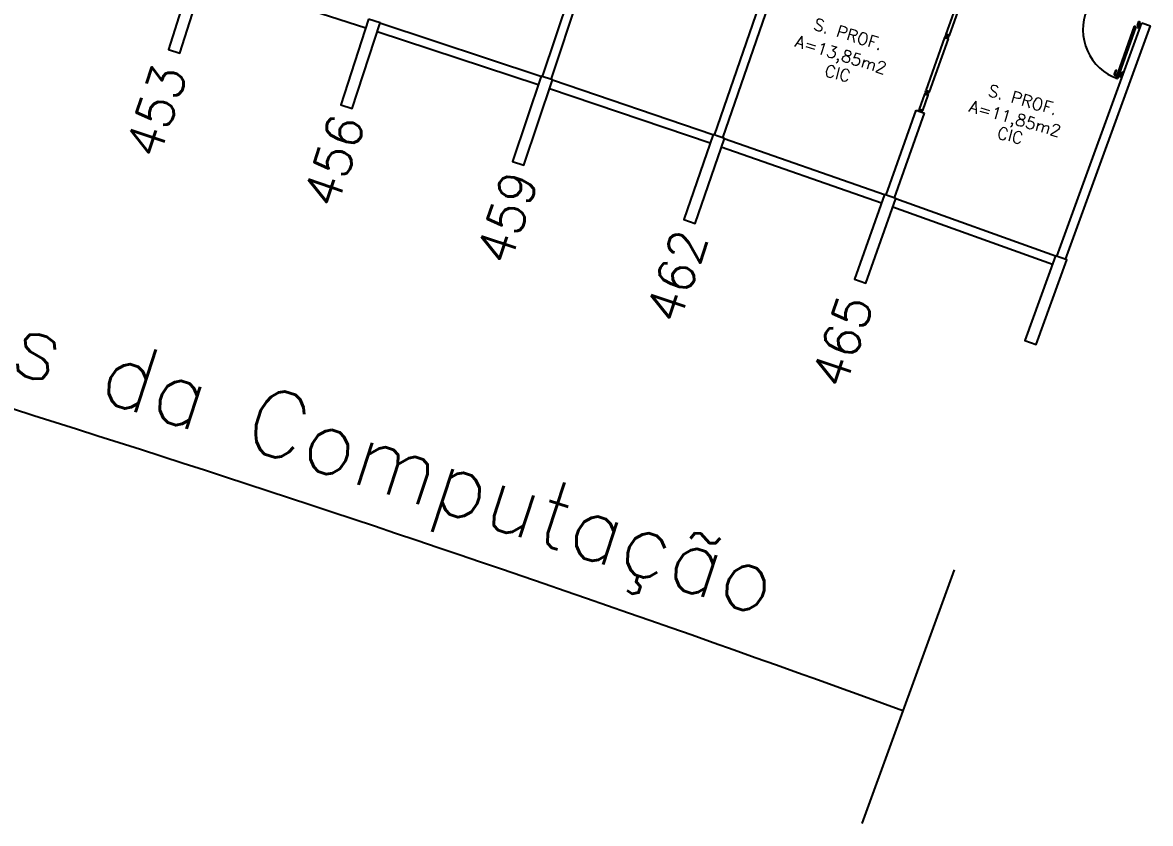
# Model space of a CAD drawing. Extents: x -152 to 150, y 325 to 437.
# Drawn here: x 104.85 to 123.66, y 325.47 to 338.82 of the extents above; entities that cross this region are included whole.
import ezdxf

# ---------------------------------------------------------------- set-up
doc = ezdxf.new("R2010")
doc.units = 0
doc.header["$LTSCALE"] = 0.01
doc.header["$MEASUREMENT"] = 0
doc.header["$PDMODE"] = 98
doc.layers.get('0').update_dxf_attribs({"linetype": 'CONTINUOUS'})
doc.layers.get('DEFPOINTS').update_dxf_attribs({"linetype": 'CONTINUOUS'})
for name, color, linetype in [('ALV', 2, 'CONTINUOUS'), ('AREA', 2, 'CONTINUOUS'), ('CENTRO_DE_CUSTO', 1, 'CONTINUOUS'), ('DIV', 2, 'CONTINUOUS'), ('ESTR', 3, 'CONTINUOUS'), ('NOPILAR1', 2, 'CONTINUOUS'), ('TEXTO', 2, 'CONTINUOUS'), ('TEXTO-CENTRO-CUSTO', 2, 'CONTINUOUS')]:
    doc.layers.add(name, color=color, linetype=linetype)
doc.styles.add('1', font='romans.shx')
doc.styles.add('NOPILAR', font='simplex.shx', dxfattribs={"height": 0.6})
doc.styles.add('UNB-100', font='simplex.shx', dxfattribs={"height": 3})
doc.dimstyles.new('1-600', dxfattribs={"dimtxt": 1.1, "dimasz": 2.5, "dimexe": 2, "dimexo": 4, "dimgap": 0.2, "dimtad": 1, "dimdec": 0, "dimzin": 4, "dimdsep": 46, "dimlunit": 6, "dimtxsty": '1', "dimblk1": 'NONE', "dimblk2": 'NONE', "dimsah": 1, "dimcen": 0, "dimclrd": 2, "dimclre": 2, "dimclrt": 2, "dimadec": 0, "dimazin": 0, "dimtfac": 1, "dimtdec": 0, "dimtmove": 2, "dimatfit": 3, "dimldrblk": 'NONE', "dimfxl": 0, "dimtolj": 1, "dimtzin": 0, "dimarcsym": 0})

# ---------------------------------------------------------------- blocks, each defined once
blk = doc.blocks.new('PILAR-SSC')
blk.add_lwpolyline([(0.003, -72.467), (0.003, -73.967), (0.203, -73.967), (0.203, -72.467)], close=True)
blk = doc.blocks.new('PDV2E-SSC')
at = {"layer": 'DIV'}
for p, q in [((0.076, 0.05), (0.076, 0.965)), ((0.106, 0.965), (0.076, 0.965)), ((0.106, 0.05), (0.106, 0.965)), ((0.034, 0.925), (0.034, 0.835)), ((0.034, 0.925), (0.074, 0.925)), ((0.044, 0.835), (0.034, 0.835)), ((0.044, 0.915), (0.044, 0.835)), ((0.044, 0.915), (0.074, 0.915)), ((0.148, 0.925), (0.108, 0.925)), ((0.138, 0.915), (0.108, 0.915)), ((0.138, 0.915), (0.138, 0.835)), ((0.138, 0.835), (0.148, 0.835)), ((0.148, 0.925), (0.148, 0.835)), ((0.031, 0.05), (0.031, -0.05)), ((0.051, 0.05), (0.031, 0.05)), ((0.051, 0.02), (0.051, 0.05)), ((0.051, 0.02), (0.061, 0.02)), ((0.061, -0.05), (0.061, 0.02)), ((0.076, 0.05), (0.106, 0.05)), ((0.95, 0.02), (0.94, 0.02)), ((0.94, -0.05), (0.94, 0.02)), ((0.95, 0.02), (0.95, 0.05)), ((0.95, 0.05), (0.97, 0.05)), ((0.97, 0.05), (0.97, 0.035)), ((0.97, 0.035), (0.97, -0.035)), ((0.031, -0.05), (0.061, -0.05)), ((0.97, -0.05), (0.94, -0.05)), ((0.97, -0.035), (0.97, -0.05))]:
    blk.add_line(p, q, dxfattribs=at)
at = {"layer": 'DIV', "color": 1}
blk.add_arc((0.076, 0.1), 0.865, 356.6786, 90, dxfattribs=at)
blk = doc.blocks.new('MTINI-SSC')
for p, q in [((-0.03, 0.008), (-0.03, 0.028)), ((-0.03, 0.028), (-0.008, 0.028)), ((-0.03, 0.008), (-0.02, 0.008)), ((-0.02, 0), (-0.02, 0.008)), ((-0.001, 0), (-0.02, 0)), ((-0.008, 0.019), (-0.008, 0.028)), ((0.008, 0.019), (-0.008, 0.019)), ((0.005, 0), (-0.005, 0)), ((0.02, 0), (-0.001, 0)), ((0, -0.005), (0, 0.005)), ((0.008, 0.019), (0.008, 0.028)), ((0.03, 0.028), (0.008, 0.028)), ((0.03, 0.008), (0.02, 0.008)), ((0.02, 0), (0.02, 0.008)), ((0.03, 0.008), (0.03, 0.028))]:
    blk.add_line(p, q)
blk = doc.blocks.new('DIVMT-SSC')
for p, q in [((0, 0.005), (0, -0.005)), ((0, -0.005), (0, 0.005)), ((-0.03, -0.03), (-0.03, -0.97)), ((0.006, -0.03), (-0.006, -0.03)), ((-0.005, 0), (0.005, 0)), ((0.005, 0), (-0.005, 0)), ((0.006, -0.02), (0.006, -0.03)), ((0.03, -0.03), (0.03, -0.97)), ((0.03, -0.97), (-0.03, -0.97)), ((-0.006, -0.98), (-0.006, -0.97)), ((-0.006, -0.98), (0.006, -0.98)), ((0.006, -1.001), (-0.006, -1.001)), ((0.005, -0.97), (-0.005, -0.97)), ((0, -0.994), (0, -1.007)), ((0, -1.02), (0, -1.021)), ((0.006, -0.98), (0.006, -0.97))]:
    blk.add_line(p, q)
blk.add_lwpolyline([(0.006, -0.02), (-0.006, -0.02), (0.006, -0.02), (0.006, -0.03), (0.03, -0.03), (0.03, -0.008), (0.02, -0.008), (0.02, 0.008), (0.03, 0.008), (0.03, 0.03), (0.006, 0.03), (0.006, 0.02), (-0.006, 0.02), (-0.006, 0.03), (-0.03, 0.03), (-0.03, 0.008), (-0.02, 0.008), (-0.02, -0.008), (-0.03, -0.008), (-0.03, -0.03), (-0.006, -0.03), (-0.006, -0.02), (-0.006, -0.03)])
blk = doc.blocks.new('*D81')
at = {"layer": 'DEFPOINTS', "color": 0}
for p in [(99.036, 342.436), (98.62, 340.995), (122.267, 334.866), (121.754, 333.457), (112.016, 329.987)]:
    blk.add_point(p, dxfattribs=at)
at = {"layer": 'TEXTO-CENTRO-CUSTO', "color": 2, "lineweight": -2}
for p, q in [((97.511, 337.152), (96.264, 332.828)), ((120.386, 329.698), (118.846, 325.469))]:
    blk.add_line(p, q, dxfattribs=at)
blk.add_arc((-0.447, -2.286), 350.79, 70, 73.90244, dxfattribs=at)
at = {"layer": 'TEXTO-CENTRO-CUSTO', "color": 2, "insert": (108.527, 332.13), "char_height": 1.1, "attachment_point": 5, "rotation": 341.9512, "style": '1'}
blk.add_mtext('\\A1;Ciências da Computação', dxfattribs=at)
blk = doc.blocks.new('_NONE')
at = {"color": 0, "linetype": 'ByBlock'}
blk.add_circle((0, 0), 0.25, dxfattribs=at)

msp = doc.modelspace()

# ---------------------------------------------------------------- linework, layer by layer
at = {"layer": 'ALV'}
for p, q in [((116.391, 336.949), (119.324, 345.457)), ((116.532, 336.9), (119.466, 345.408)), ((107.879, 339.605), (110.573, 338.739)), ((113.522, 337.923), (113.999, 339.346)), ((113.664, 337.876), (114.141, 339.299)), ((110.809, 338.82), (113.496, 337.932)), ((122.102, 334.926), (123.52, 338.822)), ((123.52, 338.822), (123.661, 338.77)), ((110.762, 338.678), (113.449, 337.79)), ((122.243, 334.875), (123.661, 338.77)), ((113.686, 337.869), (116.365, 336.958)), ((113.637, 337.727), (116.316, 336.816)), ((119.251, 335.95), (119.752, 337.364)), ((119.392, 335.899), (119.893, 337.314)), ((119.752, 337.364), (119.893, 337.314)), ((116.504, 336.751), (119.175, 335.817)), ((116.554, 336.892), (119.225, 335.959)), ((119.413, 335.892), (122.076, 334.935)), ((119.363, 335.751), (122.026, 334.794))]:
    msp.add_line(p, q, dxfattribs=at)
at = {"layer": 'DIV'}
for p, q in [((120.648, 339.758), (120.249, 338.631)), ((120.705, 339.738), (120.305, 338.611)), ((120.305, 338.611), (120.249, 338.631)), ((120.269, 338.599), (120.265, 338.586)), ((120.268, 338.614), (120.271, 338.623)), ((120.268, 338.614), (120.28, 338.61)), ((120.282, 338.619), (120.272, 338.623)), ((120.28, 338.61), (120.283, 338.619)), ((120.26, 338.574), (120.26, 338.573)), ((120.273, 338.59), (120.261, 338.594)), ((119.907, 337.668), (119.915, 337.689)), ((119.907, 337.668), (119.917, 337.665)), ((119.911, 337.649), (119.917, 337.665)), ((119.937, 337.681), (119.915, 337.689)), ((119.934, 337.672), (119.937, 337.681)), ((119.946, 337.668), (119.934, 337.672)), ((119.946, 337.668), (119.949, 337.677)), ((119.949, 337.677), (119.971, 337.669)), ((119.964, 337.648), (119.971, 337.669)), ((119.895, 337.632), (119.806, 337.38)), ((119.951, 337.612), (119.862, 337.359)), ((119.902, 337.653), (119.895, 337.632)), ((119.895, 337.632), (119.917, 337.624)), ((119.951, 337.612), (119.895, 337.632)), ((119.895, 337.632), (119.915, 337.625)), ((119.915, 337.625), (119.898, 337.631)), ((119.902, 337.653), (119.911, 337.649)), ((119.921, 337.633), (119.917, 337.624)), ((119.921, 337.633), (119.917, 337.624)), ((119.928, 337.62), (119.918, 337.624)), ((119.932, 337.629), (119.921, 337.633)), ((119.921, 337.633), (119.932, 337.629)), ((119.938, 337.649), (119.928, 337.652)), ((119.928, 337.652), (119.938, 337.649)), ((119.932, 337.629), (119.929, 337.62)), ((119.932, 337.629), (119.929, 337.62)), ((119.951, 337.612), (119.929, 337.62)), ((119.931, 337.645), (119.935, 337.655)), ((119.935, 337.655), (119.931, 337.645)), ((119.949, 337.636), (119.955, 337.651)), ((119.959, 337.633), (119.949, 337.636)), ((119.959, 337.633), (119.951, 337.612)), ((119.964, 337.648), (119.955, 337.651)), ((119.862, 337.359), (119.806, 337.38)), ((119.862, 337.359), (119.806, 337.38)), ((119.83, 337.339), (119.818, 337.343)), ((119.83, 337.339), (119.818, 337.343)), ((119.826, 337.347), (119.822, 337.334)), ((119.826, 337.347), (119.822, 337.334)), ((119.825, 337.363), (119.829, 337.372)), ((119.825, 337.363), (119.829, 337.372)), ((119.825, 337.363), (119.837, 337.359)), ((119.825, 337.363), (119.837, 337.359)), ((119.839, 337.368), (119.83, 337.371)), ((119.839, 337.368), (119.83, 337.371)), ((119.837, 337.359), (119.84, 337.368)), ((119.837, 337.359), (119.84, 337.368))]:
    msp.add_line(p, q, dxfattribs=at)

# ---------------------------------------------------------------- block references
at = {"rotation": 160.5491712529563}
msp.add_blockref('PDV2E-SSC', (123.505, 338.774), dxfattribs=at)
at = {"layer": 'DIV'}
for name, p, rotation in [('DIVMT-SSC', (120.267, 338.593), 340.4879999999985), ('MTINI-SSC', (119.824, 337.341), 341.5143546914545), ('MTINI-SSC', (119.824, 337.341), 341.5143546914545)]:
    msp.add_blockref(name, p, dxfattribs=dict(at, rotation=rotation))
at = {"layer": 'ESTR'}
for p, rotation in [((129.599, 408.897), 342.4390243902444), ((133.071, 407.783), 341.9512195121937), ((136.534, 406.639), 341.4634146341473), ((139.986, 405.466), 340.975609756098), ((143.429, 404.264), 340.4878048780489), ((146.861, 403.032), 340.0000048780502)]:
    msp.add_blockref('PILAR-SSC', p, dxfattribs=dict(at, rotation=rotation))

# ---------------------------------------------------------------- texts
at = {"layer": 'AREA', "style": 'UNB-100'}
for s, rotation, p in [('A=13,85m2', 342.7077, (117.716, 338.427)), ('A=11,85m2', 343.965, (120.617, 337.345))]:
    msp.add_text(s, height=0.2, rotation=rotation, dxfattribs=at).set_placement(p)
at = {"layer": 'CENTRO_DE_CUSTO', "linetype": 'Continuous', "style": 'UNB-100'}
for p in [(118.211, 337.936), (121.09, 336.898)]:
    msp.add_text('CIC', height=0.2, rotation=345.448, dxfattribs=at).set_placement(p)
at = {"layer": 'NOPILAR1', "style": 'NOPILAR'}
for s, p in [('453', (107.117, 336.523)), ('456', (110.082, 335.697)), ('459', (112.969, 334.749)), ('462', (115.797, 333.771)), ('465', (118.56, 332.687))]:
    msp.add_text(s, height=0.6, rotation=71.4452, dxfattribs=at).set_placement(p)
at = {"layer": 'TEXTO', "style": 'UNB-100'}
for rotation, p in [(342.7077, (118.026, 338.711)), (343.965, (120.936, 337.604))]:
    msp.add_text('S. PROF.', height=0.2, rotation=rotation, dxfattribs=at).set_placement(p)

# ---------------------------------------------------------------- dimensions: what is measured, and where the dimension line sits
at = {"layer": 'TEXTO-CENTRO-CUSTO'}
dim = msp.add_angular_dim_2l(base=(112.016, 329.987), line1=((99.036, 342.436), (98.62, 340.995)), line2=((121.754, 333.457), (122.267, 334.866)), text='Ciências da Computação', dimstyle='1-600', override={"dimazin": 1}, dxfattribs=at)
dim.commit()
dim.dimension.update_dxf_attribs({"geometry": '*D81', "text_midpoint": (108.527, 332.13)})

doc.saveas('drawing.dxf')
